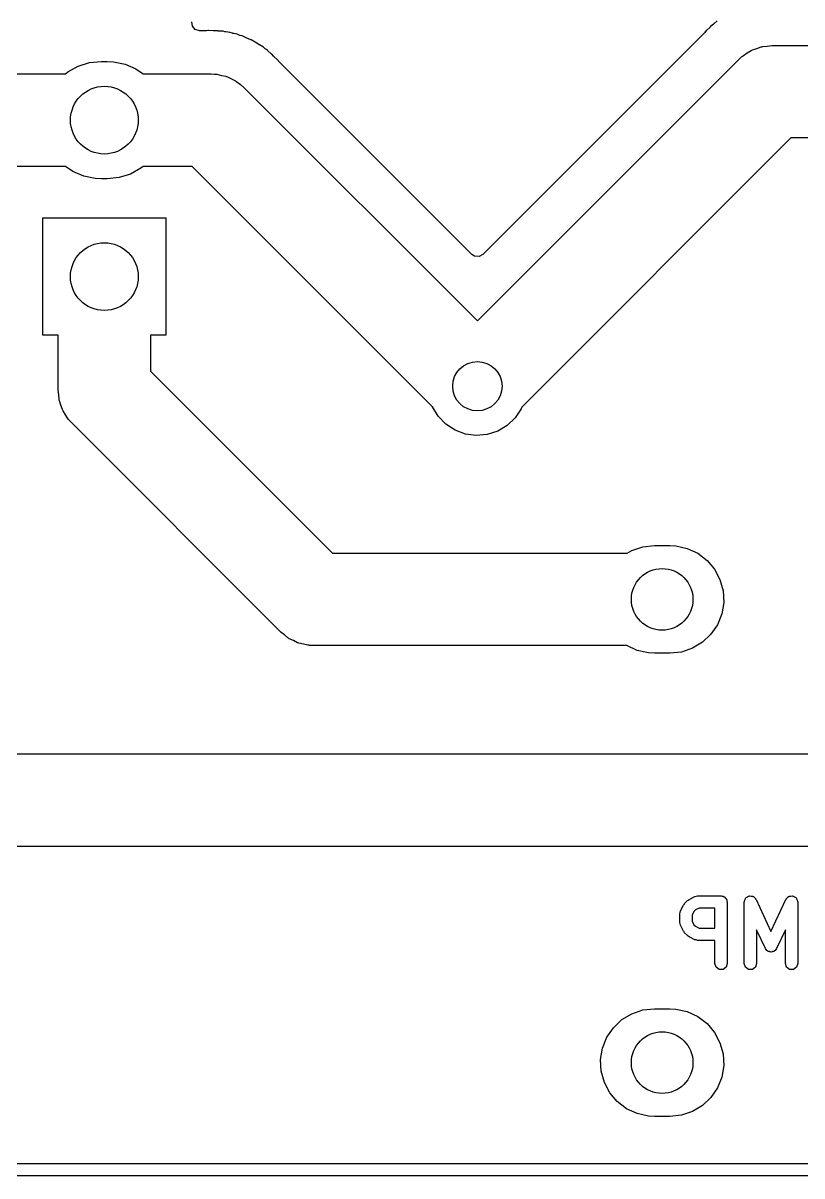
# Model space of a CAD drawing. Extents: x 20.1 to 80.3, y -80.1 to -19.9.
# Drawn here: x 45.33 to 57.97, y -80.1 to -61.38 of the extents above; entities that cross this region are included whole.
import ezdxf

# ---------------------------------------------------------------- set-up
doc = ezdxf.new("R2010")
doc.units = 0
doc.layers.add('BLACK', color=7, linetype='CONTINUOUS')

msp = doc.modelspace()

# ---------------------------------------------------------------- linework, layer by layer
at = {"layer": 'BLACK', "linetype": 'CONTINUOUS'}
for p, q in [((48.0739, -61.4358), (48.0638, -61.3656)), ((56.592, -61.3468), (56.5383, -61.3956)), ((48.1204, -61.4895), (48.0739, -61.4358)), ((48.1885, -61.5095), (48.1204, -61.4895)), ((48.2871, -61.5095), (48.1885, -61.5095)), ((48.3018, -61.5086), (48.2871, -61.5095)), ((48.3241, -61.506), (48.3018, -61.5086)), ((48.3292, -61.5054), (48.3241, -61.506)), ((48.3241, -61.506), (48.3241, -61.506)), ((48.3344, -61.5057), (48.3292, -61.5054)), ((48.4128, -61.5094), (48.3344, -61.5057)), ((48.3344, -61.5057), (48.3344, -61.5057)), ((48.4188, -61.5095), (48.4128, -61.5094)), ((48.458, -61.5095), (48.4188, -61.5095)), ((48.4707, -61.5109), (48.458, -61.5095)), ((48.4876, -61.5127), (48.4707, -61.5109)), ((48.4951, -61.5132), (48.4876, -61.5127)), ((48.5623, -61.5164), (48.4951, -61.5132)), ((48.5675, -61.5167), (48.5623, -61.5164)), ((48.5623, -61.5164), (48.5623, -61.5164)), ((48.5725, -61.5177), (48.5675, -61.5167)), ((48.6033, -61.5243), (48.5725, -61.5177)), ((48.5725, -61.5177), (48.5725, -61.5177)), ((48.6163, -61.5264), (48.6033, -61.5243)), ((48.6476, -61.5298), (48.6163, -61.5264)), ((48.6527, -61.5303), (48.6476, -61.5298)), ((48.6476, -61.5298), (48.6476, -61.5298)), ((48.685, -61.5392), (48.6527, -61.5303)), ((48.7225, -61.5497), (48.685, -61.5392)), ((48.7298, -61.5515), (48.7225, -61.5497)), ((48.7494, -61.5557), (48.7298, -61.5515)), ((48.8007, -61.5666), (48.7494, -61.5557)), ((48.8348, -61.5801), (48.8007, -61.5666)), ((56.3886, -61.5401), (52.7891, -65.1396)), ((56.3984, -61.5291), (56.3886, -61.5401)), ((56.4043, -61.5216), (56.3984, -61.5291)), ((56.4155, -61.5074), (56.4043, -61.5216)), ((56.4194, -61.5039), (56.4155, -61.5074)), ((56.4775, -61.451), (56.4194, -61.5039)), ((56.4818, -61.4469), (56.4775, -61.451)), ((56.5095, -61.4192), (56.4818, -61.4469)), ((56.5121, -61.4171), (56.5095, -61.4192)), ((56.5327, -61.4005), (56.5121, -61.4171)), ((56.5121, -61.4171), (56.5121, -61.4171)), ((56.5383, -61.3956), (56.5327, -61.4005)), ((48.8473, -61.5843), (48.8348, -61.5801)), ((48.8776, -61.5927), (48.8473, -61.5843)), ((48.8826, -61.5941), (48.8776, -61.5927)), ((48.8776, -61.5927), (48.8776, -61.5927)), ((48.9483, -61.6246), (48.8826, -61.5941)), ((48.9551, -61.6275), (48.9483, -61.6246)), ((49.0226, -61.6541), (48.9551, -61.6275)), ((49.027, -61.6567), (49.0226, -61.6541)), ((49.054, -61.6729), (49.027, -61.6567)), ((49.027, -61.6567), (49.027, -61.6567)), ((49.0657, -61.679), (49.054, -61.6729)), ((49.0832, -61.6872), (49.0657, -61.679)), ((49.0942, -61.6923), (49.0832, -61.6872)), ((49.0989, -61.6945), (49.0942, -61.6923)), ((49.0942, -61.6923), (49.0942, -61.6923)), ((49.1032, -61.6974), (49.0989, -61.6945)), ((49.1588, -61.7353), (49.1032, -61.6974)), ((49.1032, -61.6974), (49.1032, -61.6974)), ((49.1651, -61.7393), (49.1588, -61.7353)), ((49.2273, -61.7766), (49.1651, -61.7393)), ((57.333, -61.7645), (57.4066, -61.7586)), ((57.4066, -61.7586), (57.48, -61.75)), ((57.48, -61.75), (59.0164, -61.75)), ((49.2552, -61.8003), (49.2273, -61.7766)), ((49.2657, -61.8082), (49.2552, -61.8003)), ((49.296, -61.8289), (49.2657, -61.8082)), ((49.2997, -61.8325), (49.296, -61.8289)), ((49.3483, -61.8789), (49.2997, -61.8325)), ((49.2997, -61.8325), (49.2997, -61.8325)), ((49.3539, -61.884), (49.3483, -61.8789)), ((49.3609, -61.8899), (49.3539, -61.884)), ((49.3629, -61.8916), (49.3609, -61.8899)), ((49.3609, -61.8899), (49.3609, -61.8899)), ((49.3906, -61.9193), (49.3629, -61.8916)), ((49.3927, -61.9213), (49.3906, -61.9193)), ((49.4684, -61.9937), (49.3927, -61.9213)), ((56.9497, -61.9697), (56.9899, -61.9341)), ((56.9899, -61.9341), (56.9989, -61.9246)), ((56.9989, -61.9246), (57.0057, -61.9201)), ((57.0057, -61.9201), (57.0193, -61.9082)), ((57.0193, -61.9082), (57.0824, -61.8699)), ((57.0824, -61.8699), (57.1442, -61.8294)), ((57.1442, -61.8294), (57.1565, -61.8249)), ((57.1565, -61.8249), (57.1678, -61.8181)), ((57.1678, -61.8181), (57.238, -61.7953)), ((57.238, -61.7953), (57.3075, -61.7701)), ((57.3075, -61.7701), (57.3205, -61.7686)), ((57.3205, -61.7686), (57.333, -61.7645)), ((46.0539, -62.1779), (46.2223, -62.0845)), ((46.2223, -62.0845), (46.406, -62.027)), ((46.406, -62.027), (46.5975, -62.0075)), ((46.5975, -62.0075), (46.6925, -62.0075)), ((46.6925, -62.0075), (46.7921, -62.0127)), ((46.7921, -62.0127), (46.9805, -62.0521)), ((46.9805, -62.0521), (47.1572, -62.1285)), ((47.1572, -62.1285), (47.2735, -62.21)), ((49.4715, -61.9978), (49.4684, -61.9937)), ((49.4733, -62.0002), (49.4715, -61.9978)), ((49.4715, -61.9978), (49.4715, -61.9978)), ((49.485, -62.0137), (49.4733, -62.0002)), ((52.6109, -65.1396), (49.485, -62.0137)), ((52.7, -66.2193), (56.9497, -61.9697)), ((44.145, -62.21), (46.0164, -62.21)), ((46.0164, -62.21), (46.0539, -62.1779)), ((47.2735, -62.21), (48.38, -62.21)), ((48.38, -62.21), (48.4336, -62.2133)), ((48.4336, -62.2133), (48.4467, -62.213)), ((48.4467, -62.213), (48.4547, -62.2146)), ((48.4547, -62.2146), (48.4727, -62.2158)), ((48.4727, -62.2158), (48.5444, -62.2333)), ((48.5444, -62.2333), (48.6167, -62.2483)), ((48.6167, -62.2483), (48.6287, -62.2539)), ((48.6287, -62.2539), (48.6414, -62.257)), ((48.6414, -62.257), (48.7072, -62.2906)), ((48.7072, -62.2906), (48.7741, -62.3219)), ((48.7741, -62.3219), (48.7844, -62.3301)), ((48.7844, -62.3301), (48.7961, -62.336)), ((48.7961, -62.336), (48.8524, -62.3839)), ((48.8524, -62.3839), (48.9103, -62.4297)), ((48.9103, -62.4297), (52.7, -66.2193)), ((57.7907, -63.25), (53.4217, -67.619)), ((59.0165, -63.25), (57.7907, -63.25)), ((46.0165, -63.71), (44.4557, -63.71)), ((46.1328, -63.7915), (46.0165, -63.71)), ((46.3095, -63.8679), (46.1328, -63.7915)), ((47.2361, -63.7421), (47.0677, -63.8355)), ((47.2736, -63.71), (47.2361, -63.7421)), ((48.0693, -63.71), (47.2736, -63.71)), ((51.9732, -67.6139), (48.0693, -63.71)), ((46.4979, -63.9073), (46.3095, -63.8679)), ((46.5975, -63.9125), (46.4979, -63.9073)), ((46.6925, -63.9125), (46.5975, -63.9125)), ((46.884, -63.893), (46.6925, -63.9125)), ((47.0677, -63.8355), (46.884, -63.893)), ((45.645, -66.4525), (45.645, -64.5475)), ((45.645, -64.5475), (47.645, -64.5475)), ((47.645, -64.5475), (47.645, -66.4525)), ((52.656, -65.1685), (52.6109, -65.1396)), ((52.7268, -65.1736), (52.656, -65.1685)), ((52.7891, -65.1396), (52.7268, -65.1736)), ((45.895, -66.4525), (45.645, -66.4525)), ((45.895, -67.345), (45.895, -66.4525)), ((47.645, -66.4525), (47.395, -66.4525)), ((47.395, -66.4525), (47.395, -67.0343)), ((47.395, -67.0343), (50.3507, -69.99)), ((45.9036, -67.4184), (45.895, -67.345)), ((45.9095, -67.492), (45.9036, -67.4184)), ((45.9136, -67.5045), (45.9095, -67.492)), ((45.9151, -67.5175), (45.9136, -67.5045)), ((45.9403, -67.587), (45.9151, -67.5175)), ((45.9631, -67.6572), (45.9403, -67.587)), ((45.9699, -67.6685), (45.9631, -67.6572)), ((45.9744, -67.6808), (45.9699, -67.6685)), ((46.0149, -67.7426), (45.9744, -67.6808)), ((46.0532, -67.8057), (46.0149, -67.7426)), ((51.9738, -67.6156), (51.9732, -67.6139)), ((52.0662, -67.7681), (51.9738, -67.6156)), ((53.4115, -67.6457), (53.3128, -67.7942)), ((53.4217, -67.619), (53.4115, -67.6457)), ((46.0651, -67.8193), (46.0532, -67.8057)), ((46.0696, -67.8261), (46.0651, -67.8193)), ((46.0791, -67.8351), (46.0696, -67.8261)), ((46.1147, -67.8753), (46.0791, -67.8351)), ((49.5097, -71.2703), (46.1147, -67.8753)), ((52.1901, -67.8964), (52.0662, -67.7681)), ((52.3393, -67.9941), (52.1901, -67.8964)), ((53.1837, -67.9172), (53.0305, -68.0085)), ((53.3128, -67.7942), (53.1837, -67.9172)), ((52.5065, -68.0562), (52.3393, -67.9941)), ((52.6832, -68.0798), (52.5065, -68.0562)), ((52.8609, -68.0637), (52.6832, -68.0798)), ((53.0305, -68.0085), (52.8609, -68.0637)), ((50.3507, -69.99), (55.1342, -69.99)), ((55.1342, -69.99), (55.208, -69.9457)), ((55.208, -69.9457), (55.3871, -69.8854)), ((55.3871, -69.8854), (55.575, -69.865)), ((55.575, -69.865), (55.825, -69.865)), ((55.825, -69.865), (55.9225, -69.8705)), ((55.9225, -69.8705), (56.107, -69.9117)), ((56.107, -69.9117), (56.2783, -69.9916)), ((56.2783, -69.9916), (56.4284, -70.1063)), ((56.4284, -70.1063), (56.5504, -70.2507)), ((56.5504, -70.2507), (56.6386, -70.4179)), ((56.6386, -70.4179), (56.6887, -70.6001)), ((56.6887, -70.6001), (56.6986, -70.7888)), ((56.6986, -70.7888), (56.6678, -70.9753)), ((56.6678, -70.9753), (56.5976, -71.1508)), ((49.5676, -71.3161), (49.5097, -71.2703)), ((56.4913, -71.3071), (56.354, -71.437)), ((56.5976, -71.1508), (56.4913, -71.3071)), ((49.6239, -71.364), (49.5676, -71.3161)), ((49.6356, -71.3699), (49.6239, -71.364)), ((49.6459, -71.3781), (49.6356, -71.3699)), ((49.7128, -71.4094), (49.6459, -71.3781)), ((49.7786, -71.443), (49.7128, -71.4094)), ((49.7913, -71.4461), (49.7786, -71.443)), ((49.8033, -71.4517), (49.7913, -71.4461)), ((49.8756, -71.4667), (49.8033, -71.4517)), ((49.9473, -71.4842), (49.8756, -71.4667)), ((49.9653, -71.4854), (49.9473, -71.4842)), ((49.9733, -71.487), (49.9653, -71.4854)), ((49.9864, -71.4867), (49.9733, -71.487)), ((50.04, -71.49), (49.9864, -71.4867)), ((55.1251, -71.49), (50.04, -71.49)), ((55.293, -71.5683), (55.1251, -71.49)), ((56.354, -71.437), (56.192, -71.5343)), ((55.4775, -71.6095), (55.293, -71.5683)), ((55.575, -71.615), (55.4775, -71.6095)), ((55.825, -71.615), (55.575, -71.615)), ((56.0129, -71.5946), (55.825, -71.615)), ((56.192, -71.5343), (56.0129, -71.5946)), ((38.95, -73.25), (61.55, -73.25)), ((61.55, -74.75), (38.95, -74.75)), ((56.1247, -75.6219), (56.1362, -75.6106)), ((56.1362, -75.6106), (56.2315, -75.5629)), ((56.2315, -75.5629), (56.2543, -75.5595)), ((56.2543, -75.5595), (56.2762, -75.5524)), ((56.2762, -75.5524), (56.6571, -75.5524)), ((56.6571, -75.5524), (56.6722, -75.5573)), ((56.6722, -75.5573), (56.688, -75.5573)), ((56.688, -75.5573), (56.7009, -75.5666)), ((56.7009, -75.5666), (56.7159, -75.5715)), ((56.7159, -75.5715), (56.7252, -75.5843)), ((56.7252, -75.5843), (56.738, -75.5936)), ((56.738, -75.5936), (56.7429, -75.6087)), ((56.7429, -75.6087), (56.7522, -75.6215)), ((57.0457, -75.6143), (57.0524, -75.5936)), ((57.0524, -75.5936), (57.0604, -75.5878)), ((57.0604, -75.5878), (57.0651, -75.5793)), ((57.0651, -75.5793), (57.0848, -75.5701)), ((57.0848, -75.5701), (57.1024, -75.5573)), ((57.1024, -75.5573), (57.1122, -75.5573)), ((57.1122, -75.5573), (57.1211, -75.5531)), ((57.1211, -75.5531), (57.1425, -75.5573)), ((57.1425, -75.5573), (57.1642, -75.5573)), ((57.1642, -75.5573), (57.1722, -75.563)), ((57.1722, -75.563), (57.1818, -75.5649)), ((57.1818, -75.5649), (57.1966, -75.5808)), ((57.1966, -75.5808), (57.2142, -75.5936)), ((57.2142, -75.5936), (57.2173, -75.6029)), ((57.2173, -75.6029), (57.224, -75.6101)), ((57.224, -75.6101), (57.4667, -76.1302)), ((57.4667, -76.1302), (57.7094, -75.6101)), ((57.7094, -75.6101), (57.7161, -75.6029)), ((57.7161, -75.6029), (57.7191, -75.5936)), ((57.7191, -75.5936), (57.7367, -75.5808)), ((57.7367, -75.5808), (57.7515, -75.5649)), ((57.7515, -75.5649), (57.7612, -75.563)), ((57.7612, -75.563), (57.7691, -75.5573)), ((57.7691, -75.5573), (57.7909, -75.5573)), ((57.7909, -75.5573), (57.8122, -75.5531)), ((57.8122, -75.5531), (57.8211, -75.5573)), ((57.8211, -75.5573), (57.8309, -75.5573)), ((57.8309, -75.5573), (57.8485, -75.5701)), ((57.8485, -75.5701), (57.8682, -75.5793)), ((57.8682, -75.5793), (57.873, -75.5878)), ((57.873, -75.5878), (57.8809, -75.5936)), ((57.8809, -75.5936), (57.8876, -75.6143)), ((55.9928, -75.8209), (55.9963, -75.7981)), ((55.9963, -75.7981), (56.0439, -75.7029)), ((56.0439, -75.7029), (56.0553, -75.6914)), ((56.0553, -75.6914), (56.0626, -75.6769)), ((56.0626, -75.6769), (56.1102, -75.6293)), ((56.1102, -75.6293), (56.1247, -75.6219)), ((56.2402, -75.7822), (56.2155, -75.8069)), ((56.2998, -75.7524), (56.2402, -75.7822)), ((56.5571, -75.7524), (56.2998, -75.7524)), ((56.5571, -76.0762), (56.5571, -75.7524)), ((56.7522, -75.6215), (56.7522, -75.6373)), ((56.7522, -75.6373), (56.7571, -75.6524)), ((56.7571, -75.6524), (56.7571, -76.6524)), ((57.0333, -75.6524), (57.0364, -75.6431)), ((57.0333, -76.6524), (57.0333, -75.6524)), ((57.0352, -75.6333), (57.0457, -75.6143)), ((57.0364, -75.6431), (57.0352, -75.6333)), ((57.8876, -75.6143), (57.8982, -75.6333)), ((57.8982, -75.6333), (57.897, -75.6431)), ((57.897, -75.6431), (57.9, -75.6524)), ((57.9, -75.6524), (57.9, -76.6524)), ((55.9857, -75.8429), (55.9928, -75.8209)), ((55.9857, -75.9857), (55.9857, -75.8429)), ((55.9928, -76.0076), (55.9857, -75.9857)), ((56.2155, -75.8069), (56.1857, -75.8665)), ((56.1857, -75.8665), (56.1857, -75.9621)), ((56.1857, -75.9621), (56.2155, -76.0217)), ((55.9963, -76.0304), (55.9928, -76.0076)), ((56.0439, -76.1257), (55.9963, -76.0304)), ((56.0553, -76.1372), (56.0439, -76.1257)), ((56.0626, -76.1517), (56.0553, -76.1372)), ((56.1102, -76.1993), (56.0626, -76.1517)), ((56.2155, -76.0217), (56.2402, -76.0464)), ((56.2402, -76.0464), (56.2998, -76.0762)), ((56.2998, -76.0762), (56.5571, -76.0762)), ((57.376, -76.409), (57.2333, -76.1031)), ((57.2333, -76.1031), (57.2333, -76.6524)), ((57.7, -76.1031), (57.5573, -76.409)), ((57.7, -76.6524), (57.7, -76.1031)), ((56.1247, -76.2066), (56.1102, -76.1993)), ((56.1362, -76.218), (56.1247, -76.2066)), ((56.2315, -76.2656), (56.1362, -76.218)), ((56.2543, -76.2691), (56.2315, -76.2656)), ((56.2762, -76.2762), (56.2543, -76.2691)), ((56.5571, -76.2762), (56.2762, -76.2762)), ((56.5571, -76.6524), (56.5571, -76.2762)), ((57.3891, -76.423), (57.376, -76.409)), ((57.3984, -76.4398), (57.3891, -76.423)), ((57.4097, -76.445), (57.3984, -76.4398)), ((57.4182, -76.4541), (57.4097, -76.445)), ((57.4371, -76.4578), (57.4182, -76.4541)), ((57.4544, -76.4659), (57.4371, -76.4578)), ((57.4667, -76.4635), (57.4544, -76.4659)), ((57.4789, -76.4659), (57.4667, -76.4635)), ((57.4963, -76.4578), (57.4789, -76.4659)), ((57.5151, -76.4541), (57.4963, -76.4578)), ((57.5236, -76.445), (57.5151, -76.4541)), ((57.5349, -76.4398), (57.5236, -76.445)), ((57.5442, -76.423), (57.5349, -76.4398)), ((57.5573, -76.409), (57.5442, -76.423)), ((56.5762, -76.7112), (56.5571, -76.6524)), ((56.6262, -76.7475), (56.5762, -76.7112)), ((56.738, -76.7112), (56.688, -76.7475)), ((56.7571, -76.6524), (56.738, -76.7112)), ((57.0524, -76.7112), (57.0333, -76.6524)), ((57.1024, -76.7475), (57.0524, -76.7112)), ((57.2142, -76.7112), (57.1642, -76.7475)), ((57.2333, -76.6524), (57.2142, -76.7112)), ((57.7191, -76.7112), (57.7, -76.6524)), ((57.7691, -76.7475), (57.7191, -76.7112)), ((57.8809, -76.7112), (57.8309, -76.7475)), ((57.9, -76.6524), (57.8809, -76.7112)), ((56.688, -76.7475), (56.6262, -76.7475)), ((57.1642, -76.7475), (57.1024, -76.7475)), ((57.8309, -76.7475), (57.7691, -76.7475)), ((55.046, -77.563), (55.208, -77.4657)), ((55.208, -77.4657), (55.3871, -77.4054)), ((55.3871, -77.4054), (55.575, -77.385)), ((55.575, -77.385), (55.825, -77.385)), ((55.825, -77.385), (55.9225, -77.3905)), ((55.9225, -77.3905), (56.107, -77.4317)), ((56.107, -77.4317), (56.2783, -77.5116)), ((54.9087, -77.6929), (55.046, -77.563)), ((56.2783, -77.5116), (56.4284, -77.6264)), ((56.4284, -77.6264), (56.5504, -77.7707)), ((54.7322, -78.0247), (54.8024, -77.8492)), ((54.8024, -77.8492), (54.9087, -77.6929)), ((56.5504, -77.7707), (56.6386, -77.9379)), ((54.7014, -78.2112), (54.7322, -78.0247)), ((56.6386, -77.9379), (56.6887, -78.1201)), ((54.7113, -78.3999), (54.7014, -78.2112)), ((56.6887, -78.1201), (56.6986, -78.3088)), ((54.7614, -78.5821), (54.7113, -78.3999)), ((56.6986, -78.3088), (56.6678, -78.4953)), ((54.8496, -78.7493), (54.7614, -78.5821)), ((56.6678, -78.4953), (56.5976, -78.6708)), ((54.9716, -78.8936), (54.8496, -78.7493)), ((56.5976, -78.6708), (56.4913, -78.8271)), ((55.1217, -79.0084), (54.9716, -78.8936)), ((56.354, -78.957), (56.192, -79.0543)), ((56.4913, -78.8271), (56.354, -78.957)), ((55.293, -79.0883), (55.1217, -79.0084)), ((55.4775, -79.1295), (55.293, -79.0883)), ((55.575, -79.135), (55.4775, -79.1295)), ((55.825, -79.135), (55.575, -79.135)), ((56.0129, -79.1146), (55.825, -79.135)), ((56.192, -79.0543), (56.0129, -79.1146)), ((20.3, -79.9), (80.1, -79.9)), ((80.2, -80.1), (20.2, -80.1))]:
    msp.add_line(p, q, dxfattribs=at)
at = {"layer": 'BLACK'}
for centre, radius in [((46.645, -62.96), 0.55), ((46.645, -65.5), 0.55), ((52.7, -67.28), 0.4), ((55.7, -70.74), 0.5), ((55.7, -78.26), 0.5)]:
    msp.add_circle(centre, radius, dxfattribs=at)

doc.saveas('drawing.dxf')
